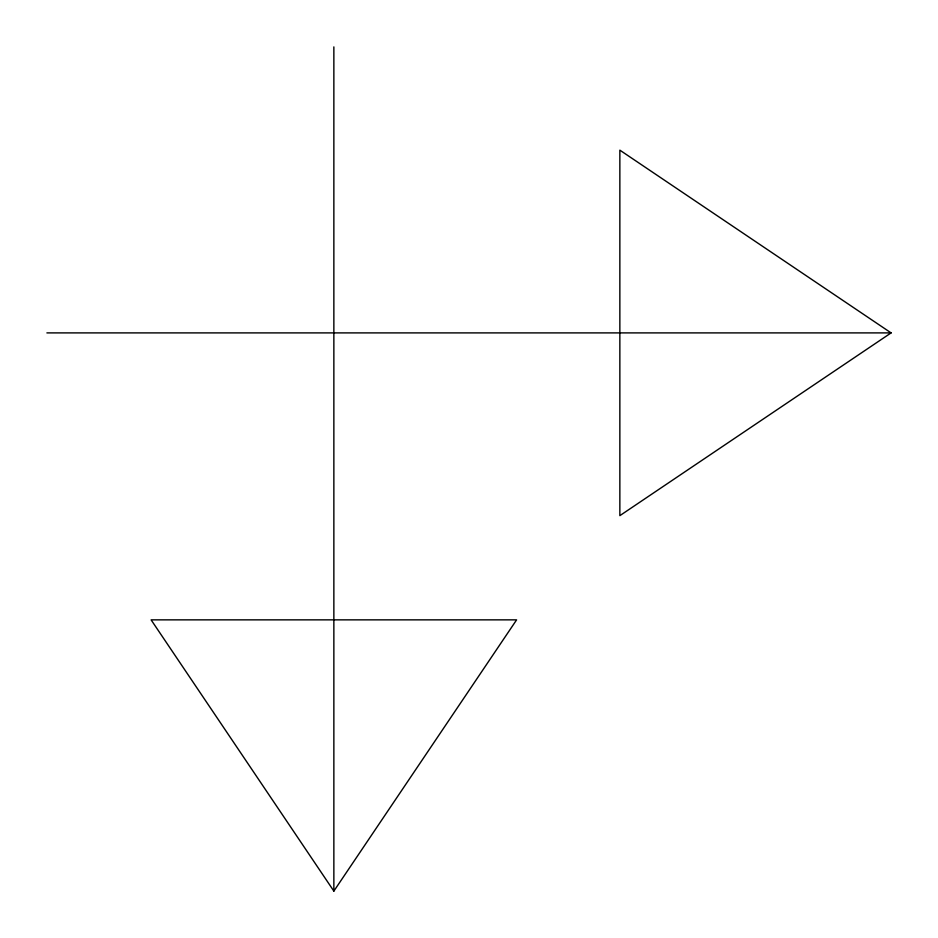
<?xml version="1.0" encoding="UTF-8"?>
<svg xmlns="http://www.w3.org/2000/svg" width="938" height="938" viewBox="0 0 938 938"><rect width="100%" height="100%" fill="white"/><g stroke="black" fill="none" stroke-linecap="round" stroke-linejoin="round"><path stroke-width="1.41" d="M333.858 891.1L516.615 619.854L151.1 619.854L333.858 891.1L333.858 46.9M891.1 332.896L619.854 515.654L619.854 150.15L891.1 332.896L46.9 332.896"/></g></svg>
